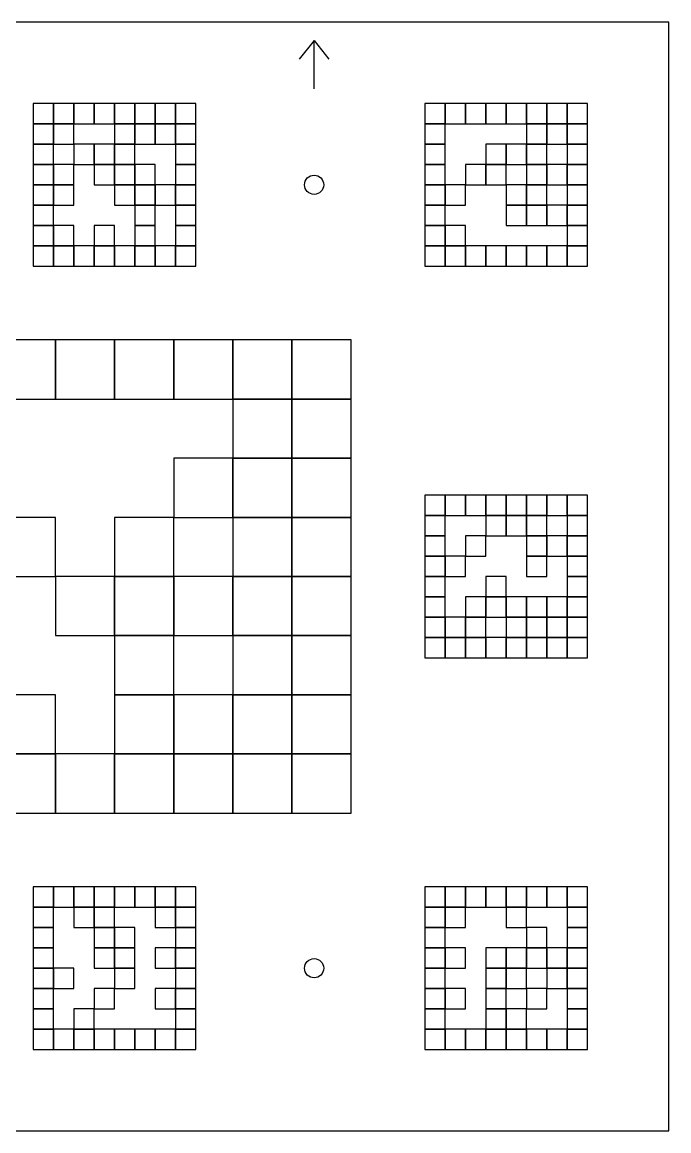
# Model space of a CAD drawing. Extents: x 0 to 1260, y 0 to 1580.
# Drawn here: x 765 to 940, y 0 to 300 of the extents above; entities that cross this region are included whole.
import ezdxf

# ---------------------------------------------------------------- set-up
doc = ezdxf.new("R2010")
doc.units = 0
for name, color, linetype in [('BLACK_POCKET', 7, 'CONTINUOUS'), ('CUT', 7, 'CONTINUOUS'), ('MOUNT_HOLE', 6, 'CONTINUOUS'), ('ORIENTATION', 7, 'CONTINUOUS')]:
    doc.layers.add(name, color=color, linetype=linetype)

msp = doc.modelspace()

# ---------------------------------------------------------------- linework, layer by layer
at = {"layer": 'BLACK_POCKET'}
for p, q in [((773.5, 278), (768, 278)), ((768, 278), (768, 272.5)), ((773.5, 272.5), (773.5, 278)), ((779, 278), (773.5, 278)), ((773.5, 278), (773.5, 272.5)), ((779, 272.5), (779, 278)), ((784.5, 278), (779, 278)), ((779, 278), (779, 272.5)), ((784.5, 272.5), (784.5, 278)), ((790, 278), (784.5, 278)), ((784.5, 278), (784.5, 272.5)), ((790, 272.5), (790, 278)), ((795.5, 278), (790, 278)), ((790, 278), (790, 272.5)), ((795.5, 272.5), (795.5, 278)), ((801, 278), (795.5, 278)), ((795.5, 278), (795.5, 272.5)), ((801, 272.5), (801, 278)), ((806.5, 278), (801, 278)), ((801, 278), (801, 272.5)), ((806.5, 272.5), (806.5, 278)), ((812, 278), (806.5, 278)), ((806.5, 278), (806.5, 272.5)), ((812, 272.5), (812, 278)), ((879.5, 278), (874, 278)), ((874, 278), (874, 272.5)), ((879.5, 272.5), (879.5, 278)), ((885, 278), (879.5, 278)), ((879.5, 278), (879.5, 272.5)), ((885, 272.5), (885, 278)), ((890.5, 278), (885, 278)), ((885, 278), (885, 272.5)), ((890.5, 272.5), (890.5, 278)), ((896, 278), (890.5, 278)), ((890.5, 278), (890.5, 272.5)), ((896, 272.5), (896, 278)), ((901.5, 278), (896, 278)), ((896, 278), (896, 272.5)), ((901.5, 272.5), (901.5, 278)), ((907, 278), (901.5, 278)), ((901.5, 278), (901.5, 272.5)), ((907, 272.5), (907, 278)), ((912.5, 278), (907, 278)), ((907, 278), (907, 272.5)), ((912.5, 272.5), (912.5, 278)), ((918, 278), (912.5, 278)), ((912.5, 278), (912.5, 272.5)), ((918, 272.5), (918, 278)), ((768, 272.5), (773.5, 272.5)), ((773.5, 272.5), (768, 272.5)), ((768, 272.5), (768, 267)), ((773.5, 272.5), (779, 272.5)), ((773.5, 267), (773.5, 272.5)), ((779, 272.5), (773.5, 272.5)), ((773.5, 272.5), (773.5, 267)), ((779, 272.5), (784.5, 272.5)), ((779, 267), (779, 272.5)), ((784.5, 272.5), (790, 272.5)), ((790, 272.5), (795.5, 272.5)), ((795.5, 272.5), (790, 272.5)), ((790, 272.5), (790, 267)), ((795.5, 272.5), (801, 272.5)), ((795.5, 267), (795.5, 272.5)), ((801, 272.5), (795.5, 272.5)), ((795.5, 272.5), (795.5, 267)), ((801, 272.5), (806.5, 272.5)), ((801, 267), (801, 272.5)), ((806.5, 272.5), (801, 272.5)), ((801, 272.5), (801, 267)), ((806.5, 272.5), (812, 272.5)), ((806.5, 267), (806.5, 272.5)), ((812, 272.5), (806.5, 272.5)), ((806.5, 272.5), (806.5, 267)), ((812, 267), (812, 272.5)), ((874, 272.5), (879.5, 272.5)), ((879.5, 272.5), (874, 272.5)), ((874, 272.5), (874, 267)), ((879.5, 272.5), (885, 272.5)), ((879.5, 267), (879.5, 272.5)), ((885, 272.5), (890.5, 272.5)), ((890.5, 272.5), (896, 272.5)), ((896, 272.5), (901.5, 272.5)), ((901.5, 272.5), (907, 272.5)), ((907, 272.5), (901.5, 272.5)), ((901.5, 272.5), (901.5, 267)), ((907, 272.5), (912.5, 272.5)), ((907, 267), (907, 272.5)), ((912.5, 272.5), (907, 272.5)), ((907, 272.5), (907, 267)), ((912.5, 272.5), (918, 272.5)), ((912.5, 267), (912.5, 272.5)), ((918, 272.5), (912.5, 272.5)), ((912.5, 272.5), (912.5, 267)), ((918, 267), (918, 272.5)), ((768, 267), (773.5, 267)), ((773.5, 267), (768, 267)), ((768, 267), (768, 261.5)), ((773.5, 267), (779, 267)), ((773.5, 261.5), (773.5, 267)), ((784.5, 267), (779, 267)), ((779, 267), (779, 261.5)), ((784.5, 261.5), (784.5, 267)), ((790, 267), (784.5, 267)), ((784.5, 267), (784.5, 261.5)), ((790, 267), (795.5, 267)), ((790, 261.5), (790, 267)), ((795.5, 267), (790, 267)), ((790, 267), (790, 261.5)), ((795.5, 267), (801, 267)), ((795.5, 261.5), (795.5, 267)), ((801, 267), (806.5, 267)), ((806.5, 267), (812, 267)), ((812, 267), (806.5, 267)), ((806.5, 267), (806.5, 261.5)), ((812, 261.5), (812, 267)), ((874, 267), (879.5, 267)), ((879.5, 267), (874, 267)), ((874, 267), (874, 261.5)), ((879.5, 261.5), (879.5, 267)), ((896, 267), (890.5, 267)), ((890.5, 267), (890.5, 261.5)), ((896, 261.5), (896, 267)), ((901.5, 267), (896, 267)), ((896, 267), (896, 261.5)), ((901.5, 267), (907, 267)), ((901.5, 261.5), (901.5, 267)), ((907, 267), (901.5, 267)), ((901.5, 267), (901.5, 261.5)), ((907, 267), (912.5, 267)), ((907, 261.5), (907, 267)), ((912.5, 267), (918, 267)), ((918, 267), (912.5, 267)), ((912.5, 267), (912.5, 261.5)), ((918, 261.5), (918, 267)), ((768, 261.5), (773.5, 261.5)), ((773.5, 261.5), (768, 261.5)), ((768, 261.5), (768, 256)), ((773.5, 256), (773.5, 261.5)), ((779, 261.5), (773.5, 261.5)), ((773.5, 261.5), (773.5, 256)), ((779, 261.5), (784.5, 261.5)), ((779, 256), (779, 261.5)), ((784.5, 261.5), (790, 261.5)), ((790, 261.5), (784.5, 261.5)), ((784.5, 261.5), (784.5, 256)), ((790, 261.5), (795.5, 261.5)), ((790, 256), (790, 261.5)), ((795.5, 261.5), (790, 261.5)), ((790, 261.5), (790, 256)), ((795.5, 256), (795.5, 261.5)), ((801, 261.5), (795.5, 261.5)), ((795.5, 261.5), (795.5, 256)), ((801, 256), (801, 261.5)), ((806.5, 261.5), (812, 261.5)), ((812, 261.5), (806.5, 261.5)), ((806.5, 261.5), (806.5, 256)), ((812, 256), (812, 261.5)), ((874, 261.5), (879.5, 261.5)), ((879.5, 261.5), (874, 261.5)), ((874, 261.5), (874, 256)), ((879.5, 256), (879.5, 261.5)), ((890.5, 261.5), (885, 261.5)), ((885, 261.5), (885, 256)), ((890.5, 261.5), (896, 261.5)), ((890.5, 256), (890.5, 261.5)), ((896, 261.5), (890.5, 261.5)), ((890.5, 261.5), (890.5, 256)), ((896, 261.5), (901.5, 261.5)), ((896, 256), (896, 261.5)), ((901.5, 261.5), (907, 261.5)), ((907, 261.5), (901.5, 261.5)), ((901.5, 261.5), (901.5, 256)), ((907, 256), (907, 261.5)), ((912.5, 261.5), (907, 261.5)), ((907, 261.5), (907, 256)), ((912.5, 261.5), (918, 261.5)), ((912.5, 256), (912.5, 261.5)), ((918, 261.5), (912.5, 261.5)), ((912.5, 261.5), (912.5, 256)), ((918, 256), (918, 261.5)), ((768, 256), (773.5, 256)), ((773.5, 256), (768, 256)), ((768, 256), (768, 250.5)), ((773.5, 256), (779, 256)), ((773.5, 250.5), (773.5, 256)), ((779, 256), (773.5, 256)), ((773.5, 256), (773.5, 250.5)), ((779, 250.5), (779, 256)), ((784.5, 256), (790, 256)), ((790, 256), (795.5, 256)), ((795.5, 256), (790, 256)), ((790, 256), (790, 250.5)), ((795.5, 256), (801, 256)), ((795.5, 250.5), (795.5, 256)), ((801, 256), (795.5, 256)), ((795.5, 256), (795.5, 250.5)), ((801, 250.5), (801, 256)), ((806.5, 256), (801, 256)), ((801, 256), (801, 250.5)), ((806.5, 256), (812, 256)), ((806.5, 250.5), (806.5, 256)), ((812, 256), (806.5, 256)), ((806.5, 256), (806.5, 250.5)), ((812, 250.5), (812, 256)), ((874, 256), (879.5, 256)), ((879.5, 256), (874, 256)), ((874, 256), (874, 250.5)), ((879.5, 250.5), (879.5, 256)), ((885, 256), (879.5, 256)), ((879.5, 256), (879.5, 250.5)), ((885, 256), (890.5, 256)), ((885, 250.5), (885, 256)), ((890.5, 256), (896, 256)), ((901.5, 256), (896, 256)), ((896, 256), (896, 250.5)), ((901.5, 256), (907, 256)), ((901.5, 250.5), (901.5, 256)), ((907, 256), (901.5, 256)), ((901.5, 256), (901.5, 250.5)), ((907, 256), (912.5, 256)), ((907, 250.5), (907, 256)), ((912.5, 256), (918, 256)), ((918, 256), (912.5, 256)), ((912.5, 256), (912.5, 250.5)), ((918, 250.5), (918, 256)), ((768, 250.5), (773.5, 250.5)), ((773.5, 250.5), (768, 250.5)), ((768, 250.5), (768, 245)), ((773.5, 250.5), (779, 250.5)), ((773.5, 245), (773.5, 250.5)), ((790, 250.5), (795.5, 250.5)), ((795.5, 250.5), (801, 250.5)), ((801, 250.5), (795.5, 250.5)), ((795.5, 250.5), (795.5, 245)), ((801, 250.5), (806.5, 250.5)), ((801, 245), (801, 250.5)), ((806.5, 250.5), (812, 250.5)), ((812, 250.5), (806.5, 250.5)), ((806.5, 250.5), (806.5, 245)), ((812, 245), (812, 250.5)), ((874, 250.5), (879.5, 250.5)), ((879.5, 250.5), (874, 250.5)), ((874, 250.5), (874, 245)), ((879.5, 250.5), (885, 250.5)), ((879.5, 245), (879.5, 250.5)), ((896, 250.5), (901.5, 250.5)), ((901.5, 250.5), (896, 250.5)), ((896, 250.5), (896, 245)), ((901.5, 250.5), (907, 250.5)), ((901.5, 245), (901.5, 250.5)), ((907, 250.5), (901.5, 250.5)), ((901.5, 250.5), (901.5, 245)), ((907, 245), (907, 250.5)), ((912.5, 250.5), (907, 250.5)), ((907, 250.5), (907, 245)), ((912.5, 250.5), (918, 250.5)), ((912.5, 245), (912.5, 250.5)), ((918, 250.5), (912.5, 250.5)), ((912.5, 250.5), (912.5, 245)), ((918, 245), (918, 250.5)), ((768, 245), (773.5, 245)), ((773.5, 245), (768, 245)), ((768, 245), (768, 239.5)), ((773.5, 239.5), (773.5, 245)), ((779, 245), (773.5, 245)), ((773.5, 245), (773.5, 239.5)), ((779, 239.5), (779, 245)), ((790, 245), (784.5, 245)), ((784.5, 245), (784.5, 239.5)), ((790, 239.5), (790, 245)), ((795.5, 245), (801, 245)), ((801, 245), (795.5, 245)), ((795.5, 245), (795.5, 239.5)), ((801, 239.5), (801, 245)), ((806.5, 245), (812, 245)), ((812, 245), (806.5, 245)), ((806.5, 245), (806.5, 239.5)), ((812, 239.5), (812, 245)), ((874, 245), (879.5, 245)), ((879.5, 245), (874, 245)), ((874, 245), (874, 239.5)), ((879.5, 239.5), (879.5, 245)), ((885, 245), (879.5, 245)), ((879.5, 245), (879.5, 239.5)), ((885, 239.5), (885, 245)), ((896, 245), (901.5, 245)), ((901.5, 245), (907, 245)), ((907, 245), (912.5, 245)), ((912.5, 245), (918, 245)), ((918, 245), (912.5, 245)), ((912.5, 245), (912.5, 239.5)), ((918, 239.5), (918, 245)), ((768, 239.5), (773.5, 239.5)), ((773.5, 239.5), (768, 239.5)), ((768, 239.5), (768, 234)), ((773.5, 239.5), (779, 239.5)), ((773.5, 234), (773.5, 239.5)), ((779, 239.5), (773.5, 239.5)), ((773.5, 239.5), (773.5, 234)), ((779, 234), (779, 239.5)), ((784.5, 239.5), (779, 239.5)), ((779, 239.5), (779, 234)), ((784.5, 239.5), (790, 239.5)), ((784.5, 234), (784.5, 239.5)), ((790, 239.5), (784.5, 239.5)), ((784.5, 239.5), (784.5, 234)), ((790, 234), (790, 239.5)), ((795.5, 239.5), (790, 239.5)), ((790, 239.5), (790, 234)), ((795.5, 239.5), (801, 239.5)), ((795.5, 234), (795.5, 239.5)), ((801, 239.5), (795.5, 239.5)), ((795.5, 239.5), (795.5, 234)), ((801, 234), (801, 239.5)), ((806.5, 239.5), (801, 239.5)), ((801, 239.5), (801, 234)), ((806.5, 239.5), (812, 239.5)), ((806.5, 234), (806.5, 239.5)), ((812, 239.5), (806.5, 239.5)), ((806.5, 239.5), (806.5, 234)), ((812, 234), (812, 239.5)), ((874, 239.5), (879.5, 239.5)), ((879.5, 239.5), (874, 239.5)), ((874, 239.5), (874, 234)), ((879.5, 239.5), (885, 239.5)), ((879.5, 234), (879.5, 239.5)), ((885, 239.5), (879.5, 239.5)), ((879.5, 239.5), (879.5, 234)), ((885, 234), (885, 239.5)), ((890.5, 239.5), (885, 239.5)), ((885, 239.5), (885, 234)), ((890.5, 234), (890.5, 239.5)), ((896, 239.5), (890.5, 239.5)), ((890.5, 239.5), (890.5, 234)), ((896, 234), (896, 239.5)), ((901.5, 239.5), (896, 239.5)), ((896, 239.5), (896, 234)), ((901.5, 234), (901.5, 239.5)), ((907, 239.5), (901.5, 239.5)), ((901.5, 239.5), (901.5, 234)), ((907, 234), (907, 239.5)), ((912.5, 239.5), (907, 239.5)), ((907, 239.5), (907, 234)), ((912.5, 239.5), (918, 239.5)), ((912.5, 234), (912.5, 239.5)), ((918, 239.5), (912.5, 239.5)), ((912.5, 239.5), (912.5, 234)), ((918, 234), (918, 239.5)), ((768, 234), (773.5, 234)), ((773.5, 234), (779, 234)), ((779, 234), (784.5, 234)), ((784.5, 234), (790, 234)), ((790, 234), (795.5, 234)), ((795.5, 234), (801, 234)), ((801, 234), (806.5, 234)), ((806.5, 234), (812, 234)), ((874, 234), (879.5, 234)), ((879.5, 234), (885, 234)), ((885, 234), (890.5, 234)), ((890.5, 234), (896, 234)), ((896, 234), (901.5, 234)), ((901.5, 234), (907, 234)), ((907, 234), (912.5, 234)), ((912.5, 234), (918, 234)), ((774, 214), (758, 214)), ((774, 198), (774, 214)), ((790, 214), (774, 214)), ((774, 214), (774, 198)), ((790, 198), (790, 214)), ((806, 214), (790, 214)), ((790, 214), (790, 198)), ((806, 198), (806, 214)), ((822, 214), (806, 214)), ((806, 214), (806, 198)), ((822, 198), (822, 214)), ((838, 214), (822, 214)), ((822, 214), (822, 198)), ((838, 198), (838, 214)), ((854, 214), (838, 214)), ((838, 214), (838, 198)), ((854, 198), (854, 214)), ((758, 198), (774, 198)), ((774, 198), (790, 198)), ((790, 198), (806, 198)), ((806, 198), (822, 198)), ((822, 198), (838, 198)), ((838, 198), (822, 198)), ((822, 198), (822, 182)), ((838, 198), (854, 198)), ((838, 182), (838, 198)), ((854, 198), (838, 198)), ((838, 198), (838, 182)), ((854, 182), (854, 198)), ((822, 182), (806, 182)), ((806, 182), (806, 166)), ((822, 182), (838, 182)), ((822, 166), (822, 182)), ((838, 182), (822, 182)), ((822, 182), (822, 166)), ((838, 182), (854, 182)), ((838, 166), (838, 182)), ((854, 182), (838, 182)), ((838, 182), (838, 166)), ((854, 166), (854, 182)), ((879.5, 172), (874, 172)), ((874, 172), (874, 166.5)), ((879.5, 166.5), (879.5, 172)), ((885, 172), (879.5, 172)), ((879.5, 172), (879.5, 166.5)), ((885, 166.5), (885, 172)), ((890.5, 172), (885, 172)), ((885, 172), (885, 166.5)), ((890.5, 166.5), (890.5, 172)), ((896, 172), (890.5, 172)), ((890.5, 172), (890.5, 166.5)), ((896, 166.5), (896, 172)), ((901.5, 172), (896, 172)), ((896, 172), (896, 166.5)), ((901.5, 166.5), (901.5, 172)), ((907, 172), (901.5, 172)), ((901.5, 172), (901.5, 166.5)), ((907, 166.5), (907, 172)), ((912.5, 172), (907, 172)), ((907, 172), (907, 166.5)), ((912.5, 166.5), (912.5, 172)), ((918, 172), (912.5, 172)), ((912.5, 172), (912.5, 166.5)), ((918, 166.5), (918, 172)), ((774, 166), (758, 166)), ((774, 150), (774, 166)), ((806, 166), (790, 166)), ((790, 166), (790, 150)), ((806, 166), (822, 166)), ((806, 150), (806, 166)), ((822, 166), (838, 166)), ((838, 166), (822, 166)), ((822, 166), (822, 150)), ((838, 166), (854, 166)), ((838, 150), (838, 166)), ((854, 166), (838, 166)), ((838, 166), (838, 150)), ((854, 150), (854, 166)), ((874, 166.5), (879.5, 166.5)), ((879.5, 166.5), (874, 166.5)), ((874, 166.5), (874, 161)), ((879.5, 166.5), (885, 166.5)), ((879.5, 161), (879.5, 166.5)), ((885, 166.5), (890.5, 166.5)), ((890.5, 166.5), (896, 166.5)), ((896, 166.5), (890.5, 166.5)), ((890.5, 166.5), (890.5, 161)), ((896, 166.5), (901.5, 166.5)), ((896, 161), (896, 166.5)), ((901.5, 166.5), (896, 166.5)), ((896, 166.5), (896, 161)), ((901.5, 166.5), (907, 166.5)), ((901.5, 161), (901.5, 166.5)), ((907, 166.5), (901.5, 166.5)), ((901.5, 166.5), (901.5, 161)), ((907, 166.5), (912.5, 166.5)), ((907, 161), (907, 166.5)), ((912.5, 166.5), (918, 166.5)), ((918, 166.5), (912.5, 166.5)), ((912.5, 166.5), (912.5, 161)), ((918, 161), (918, 166.5)), ((874, 161), (879.5, 161)), ((879.5, 161), (874, 161)), ((874, 161), (874, 155.5)), ((879.5, 155.5), (879.5, 161)), ((890.5, 161), (885, 161)), ((885, 161), (885, 155.5)), ((890.5, 161), (896, 161)), ((890.5, 155.5), (890.5, 161)), ((896, 161), (901.5, 161)), ((901.5, 161), (907, 161)), ((907, 161), (901.5, 161)), ((901.5, 161), (901.5, 155.5)), ((907, 155.5), (907, 161)), ((912.5, 161), (907, 161)), ((907, 161), (907, 155.5)), ((912.5, 161), (918, 161)), ((912.5, 155.5), (912.5, 161)), ((918, 161), (912.5, 161)), ((912.5, 161), (912.5, 155.5)), ((918, 155.5), (918, 161)), ((874, 155.5), (879.5, 155.5)), ((879.5, 155.5), (874, 155.5)), ((874, 155.5), (874, 150)), ((879.5, 150), (879.5, 155.5)), ((885, 155.5), (879.5, 155.5)), ((879.5, 155.5), (879.5, 150)), ((885, 155.5), (890.5, 155.5)), ((885, 150), (885, 155.5)), ((901.5, 155.5), (907, 155.5)), ((907, 155.5), (901.5, 155.5)), ((901.5, 155.5), (901.5, 150)), ((907, 155.5), (912.5, 155.5)), ((907, 150), (907, 155.5)), ((912.5, 155.5), (918, 155.5)), ((918, 155.5), (912.5, 155.5)), ((912.5, 155.5), (912.5, 150)), ((918, 150), (918, 155.5)), ((758, 150), (774, 150)), ((790, 150), (774, 150)), ((774, 150), (774, 134)), ((790, 150), (806, 150)), ((790, 134), (790, 150)), ((806, 150), (790, 150)), ((790, 150), (790, 134)), ((806, 134), (806, 150)), ((822, 150), (806, 150)), ((806, 150), (806, 134)), ((822, 150), (838, 150)), ((822, 134), (822, 150)), ((838, 150), (822, 150)), ((822, 150), (822, 134)), ((838, 150), (854, 150)), ((838, 134), (838, 150)), ((854, 150), (838, 150)), ((838, 150), (838, 134)), ((854, 134), (854, 150)), ((874, 150), (879.5, 150)), ((879.5, 150), (874, 150)), ((874, 150), (874, 144.5)), ((879.5, 150), (885, 150)), ((879.5, 144.5), (879.5, 150)), ((896, 150), (890.5, 150)), ((890.5, 150), (890.5, 144.5)), ((896, 144.5), (896, 150)), ((901.5, 150), (907, 150)), ((912.5, 150), (918, 150)), ((918, 150), (912.5, 150)), ((912.5, 150), (912.5, 144.5)), ((918, 144.5), (918, 150)), ((874, 144.5), (879.5, 144.5)), ((879.5, 144.5), (874, 144.5)), ((874, 144.5), (874, 139)), ((879.5, 139), (879.5, 144.5)), ((890.5, 144.5), (885, 144.5)), ((885, 144.5), (885, 139)), ((890.5, 144.5), (896, 144.5)), ((890.5, 139), (890.5, 144.5)), ((896, 144.5), (890.5, 144.5)), ((890.5, 144.5), (890.5, 139)), ((896, 139), (896, 144.5)), ((901.5, 144.5), (896, 144.5)), ((896, 144.5), (896, 139)), ((901.5, 139), (901.5, 144.5)), ((907, 144.5), (901.5, 144.5)), ((901.5, 144.5), (901.5, 139)), ((907, 139), (907, 144.5)), ((912.5, 144.5), (907, 144.5)), ((907, 144.5), (907, 139)), ((912.5, 144.5), (918, 144.5)), ((912.5, 139), (912.5, 144.5)), ((918, 144.5), (912.5, 144.5)), ((912.5, 144.5), (912.5, 139)), ((918, 139), (918, 144.5)), ((874, 139), (879.5, 139)), ((879.5, 139), (874, 139)), ((874, 139), (874, 133.5)), ((879.5, 133.5), (879.5, 139)), ((885, 139), (879.5, 139)), ((879.5, 139), (879.5, 133.5)), ((885, 139), (890.5, 139)), ((885, 133.5), (885, 139)), ((890.5, 139), (885, 139)), ((885, 139), (885, 133.5)), ((890.5, 139), (896, 139)), ((890.5, 133.5), (890.5, 139)), ((896, 139), (901.5, 139)), ((901.5, 139), (896, 139)), ((896, 139), (896, 133.5)), ((901.5, 139), (907, 139)), ((901.5, 133.5), (901.5, 139)), ((907, 139), (901.5, 139)), ((901.5, 139), (901.5, 133.5)), ((907, 139), (912.5, 139)), ((907, 133.5), (907, 139)), ((912.5, 139), (907, 139)), ((907, 139), (907, 133.5)), ((912.5, 139), (918, 139)), ((912.5, 133.5), (912.5, 139)), ((918, 139), (912.5, 139)), ((912.5, 139), (912.5, 133.5)), ((918, 133.5), (918, 139)), ((774, 134), (790, 134)), ((790, 134), (806, 134)), ((806, 134), (790, 134)), ((790, 134), (790, 118)), ((806, 134), (822, 134)), ((806, 118), (806, 134)), ((822, 134), (838, 134)), ((838, 134), (822, 134)), ((822, 134), (822, 118)), ((838, 134), (854, 134)), ((838, 118), (838, 134)), ((854, 134), (838, 134)), ((838, 134), (838, 118)), ((854, 118), (854, 134)), ((874, 133.5), (879.5, 133.5)), ((879.5, 133.5), (874, 133.5)), ((874, 133.5), (874, 128)), ((879.5, 133.5), (885, 133.5)), ((879.5, 128), (879.5, 133.5)), ((885, 133.5), (879.5, 133.5)), ((879.5, 133.5), (879.5, 128)), ((885, 133.5), (890.5, 133.5)), ((885, 128), (885, 133.5)), ((890.5, 133.5), (885, 133.5)), ((885, 133.5), (885, 128)), ((890.5, 128), (890.5, 133.5)), ((896, 133.5), (890.5, 133.5)), ((890.5, 133.5), (890.5, 128)), ((896, 133.5), (901.5, 133.5)), ((896, 128), (896, 133.5)), ((901.5, 133.5), (896, 133.5)), ((896, 133.5), (896, 128)), ((901.5, 133.5), (907, 133.5)), ((901.5, 128), (901.5, 133.5)), ((907, 133.5), (901.5, 133.5)), ((901.5, 133.5), (901.5, 128)), ((907, 133.5), (912.5, 133.5)), ((907, 128), (907, 133.5)), ((912.5, 133.5), (907, 133.5)), ((907, 133.5), (907, 128)), ((912.5, 133.5), (918, 133.5)), ((912.5, 128), (912.5, 133.5)), ((918, 133.5), (912.5, 133.5)), ((912.5, 133.5), (912.5, 128)), ((918, 128), (918, 133.5)), ((874, 128), (879.5, 128)), ((879.5, 128), (885, 128)), ((885, 128), (890.5, 128)), ((890.5, 128), (896, 128)), ((896, 128), (901.5, 128)), ((901.5, 128), (907, 128)), ((907, 128), (912.5, 128)), ((912.5, 128), (918, 128)), ((774, 118), (758, 118)), ((774, 102), (774, 118)), ((790, 118), (806, 118)), ((806, 118), (790, 118)), ((790, 118), (790, 102)), ((806, 102), (806, 118)), ((822, 118), (806, 118)), ((806, 118), (806, 102)), ((822, 118), (838, 118)), ((822, 102), (822, 118)), ((838, 118), (822, 118)), ((822, 118), (822, 102)), ((838, 118), (854, 118)), ((838, 102), (838, 118)), ((854, 118), (838, 118)), ((838, 118), (838, 102)), ((854, 102), (854, 118)), ((758, 102), (774, 102)), ((774, 102), (758, 102)), ((774, 86), (774, 102)), ((790, 102), (774, 102)), ((774, 102), (774, 86)), ((790, 102), (806, 102)), ((790, 86), (790, 102)), ((806, 102), (790, 102)), ((790, 102), (790, 86)), ((806, 102), (822, 102)), ((806, 86), (806, 102)), ((822, 102), (806, 102)), ((806, 102), (806, 86)), ((822, 102), (838, 102)), ((822, 86), (822, 102)), ((838, 102), (822, 102)), ((822, 102), (822, 86)), ((838, 102), (854, 102)), ((838, 86), (838, 102)), ((854, 102), (838, 102)), ((838, 102), (838, 86)), ((854, 86), (854, 102)), ((758, 86), (774, 86)), ((774, 86), (790, 86)), ((790, 86), (806, 86)), ((806, 86), (822, 86)), ((822, 86), (838, 86)), ((838, 86), (854, 86)), ((773.5, 66), (768, 66)), ((768, 66), (768, 60.5)), ((773.5, 60.5), (773.5, 66)), ((779, 66), (773.5, 66)), ((773.5, 66), (773.5, 60.5)), ((779, 60.5), (779, 66)), ((784.5, 66), (779, 66)), ((779, 66), (779, 60.5)), ((784.5, 60.5), (784.5, 66)), ((790, 66), (784.5, 66)), ((784.5, 66), (784.5, 60.5)), ((790, 60.5), (790, 66)), ((795.5, 66), (790, 66)), ((790, 66), (790, 60.5)), ((795.5, 60.5), (795.5, 66)), ((801, 66), (795.5, 66)), ((795.5, 66), (795.5, 60.5)), ((801, 60.5), (801, 66)), ((806.5, 66), (801, 66)), ((801, 66), (801, 60.5)), ((806.5, 60.5), (806.5, 66)), ((812, 66), (806.5, 66)), ((806.5, 66), (806.5, 60.5)), ((812, 60.5), (812, 66)), ((879.5, 66), (874, 66)), ((874, 66), (874, 60.5)), ((879.5, 60.5), (879.5, 66)), ((885, 66), (879.5, 66)), ((879.5, 66), (879.5, 60.5)), ((885, 60.5), (885, 66)), ((890.5, 66), (885, 66)), ((885, 66), (885, 60.5)), ((890.5, 60.5), (890.5, 66)), ((896, 66), (890.5, 66)), ((890.5, 66), (890.5, 60.5)), ((896, 60.5), (896, 66)), ((901.5, 66), (896, 66)), ((896, 66), (896, 60.5)), ((901.5, 60.5), (901.5, 66)), ((907, 66), (901.5, 66)), ((901.5, 66), (901.5, 60.5)), ((907, 60.5), (907, 66)), ((912.5, 66), (907, 66)), ((907, 66), (907, 60.5)), ((912.5, 60.5), (912.5, 66)), ((918, 66), (912.5, 66)), ((912.5, 66), (912.5, 60.5)), ((918, 60.5), (918, 66)), ((768, 60.5), (773.5, 60.5)), ((773.5, 60.5), (768, 60.5)), ((768, 60.5), (768, 55)), ((773.5, 60.5), (779, 60.5)), ((773.5, 55), (773.5, 60.5)), ((779, 60.5), (784.5, 60.5)), ((784.5, 60.5), (779, 60.5)), ((779, 60.5), (779, 55)), ((784.5, 60.5), (790, 60.5)), ((784.5, 55), (784.5, 60.5)), ((790, 60.5), (784.5, 60.5)), ((784.5, 60.5), (784.5, 55)), ((790, 60.5), (795.5, 60.5)), ((790, 55), (790, 60.5)), ((795.5, 60.5), (801, 60.5)), ((801, 60.5), (806.5, 60.5)), ((806.5, 60.5), (801, 60.5)), ((801, 60.5), (801, 55)), ((806.5, 60.5), (812, 60.5)), ((806.5, 55), (806.5, 60.5)), ((812, 60.5), (806.5, 60.5)), ((806.5, 60.5), (806.5, 55)), ((812, 55), (812, 60.5)), ((874, 60.5), (879.5, 60.5)), ((879.5, 60.5), (874, 60.5)), ((874, 60.5), (874, 55)), ((879.5, 60.5), (885, 60.5)), ((879.5, 55), (879.5, 60.5)), ((885, 60.5), (879.5, 60.5)), ((879.5, 60.5), (879.5, 55)), ((885, 60.5), (890.5, 60.5)), ((885, 55), (885, 60.5)), ((890.5, 60.5), (896, 60.5)), ((896, 60.5), (901.5, 60.5)), ((901.5, 60.5), (896, 60.5)), ((896, 60.5), (896, 55)), ((901.5, 60.5), (907, 60.5)), ((901.5, 55), (901.5, 60.5)), ((907, 60.5), (912.5, 60.5)), ((912.5, 60.5), (918, 60.5)), ((918, 60.5), (912.5, 60.5)), ((912.5, 60.5), (912.5, 55)), ((918, 55), (918, 60.5)), ((768, 55), (773.5, 55)), ((773.5, 55), (768, 55)), ((768, 55), (768, 49.5)), ((773.5, 49.5), (773.5, 55)), ((779, 55), (784.5, 55)), ((784.5, 55), (790, 55)), ((790, 55), (784.5, 55)), ((784.5, 55), (784.5, 49.5)), ((790, 49.5), (790, 55)), ((795.5, 55), (790, 55)), ((790, 55), (790, 49.5)), ((795.5, 49.5), (795.5, 55)), ((801, 55), (806.5, 55)), ((806.5, 55), (812, 55)), ((812, 55), (806.5, 55)), ((806.5, 55), (806.5, 49.5)), ((812, 49.5), (812, 55)), ((874, 55), (879.5, 55)), ((879.5, 55), (874, 55)), ((874, 55), (874, 49.5)), ((879.5, 55), (885, 55)), ((879.5, 49.5), (879.5, 55)), ((896, 55), (901.5, 55)), ((907, 55), (901.5, 55)), ((901.5, 55), (901.5, 49.5)), ((907, 49.5), (907, 55)), ((912.5, 55), (918, 55)), ((918, 55), (912.5, 55)), ((912.5, 55), (912.5, 49.5)), ((918, 49.5), (918, 55)), ((768, 49.5), (773.5, 49.5)), ((773.5, 49.5), (768, 49.5)), ((768, 49.5), (768, 44)), ((773.5, 44), (773.5, 49.5)), ((784.5, 49.5), (790, 49.5)), ((790, 49.5), (784.5, 49.5)), ((784.5, 49.5), (784.5, 44)), ((790, 49.5), (795.5, 49.5)), ((790, 44), (790, 49.5)), ((795.5, 49.5), (790, 49.5)), ((790, 49.5), (790, 44)), ((795.5, 44), (795.5, 49.5)), ((806.5, 49.5), (801, 49.5)), ((801, 49.5), (801, 44)), ((806.5, 49.5), (812, 49.5)), ((806.5, 44), (806.5, 49.5)), ((812, 49.5), (806.5, 49.5)), ((806.5, 49.5), (806.5, 44)), ((812, 44), (812, 49.5)), ((874, 49.5), (879.5, 49.5)), ((879.5, 49.5), (874, 49.5)), ((874, 49.5), (874, 44)), ((879.5, 44), (879.5, 49.5)), ((885, 49.5), (879.5, 49.5)), ((879.5, 49.5), (879.5, 44)), ((885, 44), (885, 49.5)), ((896, 49.5), (890.5, 49.5)), ((890.5, 49.5), (890.5, 44)), ((896, 44), (896, 49.5)), ((901.5, 49.5), (896, 49.5)), ((896, 49.5), (896, 44)), ((901.5, 49.5), (907, 49.5)), ((901.5, 44), (901.5, 49.5)), ((907, 49.5), (901.5, 49.5)), ((901.5, 49.5), (901.5, 44)), ((907, 44), (907, 49.5)), ((912.5, 49.5), (907, 49.5)), ((907, 49.5), (907, 44)), ((912.5, 49.5), (918, 49.5)), ((912.5, 44), (912.5, 49.5)), ((918, 49.5), (912.5, 49.5)), ((912.5, 49.5), (912.5, 44)), ((918, 44), (918, 49.5)), ((768, 44), (773.5, 44)), ((773.5, 44), (768, 44)), ((768, 44), (768, 38.5)), ((773.5, 38.5), (773.5, 44)), ((779, 44), (773.5, 44)), ((773.5, 44), (773.5, 38.5)), ((779, 38.5), (779, 44)), ((784.5, 44), (790, 44)), ((790, 44), (795.5, 44)), ((795.5, 44), (790, 44)), ((790, 44), (790, 38.5)), ((795.5, 38.5), (795.5, 44)), ((801, 44), (806.5, 44)), ((806.5, 44), (812, 44)), ((812, 44), (806.5, 44)), ((806.5, 44), (806.5, 38.5)), ((812, 38.5), (812, 44)), ((874, 44), (879.5, 44)), ((879.5, 44), (874, 44)), ((874, 44), (874, 38.5)), ((879.5, 44), (885, 44)), ((879.5, 38.5), (879.5, 44)), ((890.5, 44), (896, 44)), ((896, 44), (890.5, 44)), ((890.5, 44), (890.5, 38.5)), ((896, 44), (901.5, 44)), ((896, 38.5), (896, 44)), ((901.5, 44), (896, 44)), ((896, 44), (896, 38.5)), ((901.5, 44), (907, 44)), ((901.5, 38.5), (901.5, 44)), ((907, 44), (912.5, 44)), ((912.5, 44), (907, 44)), ((907, 44), (907, 38.5)), ((912.5, 44), (918, 44)), ((912.5, 38.5), (912.5, 44)), ((918, 44), (912.5, 44)), ((912.5, 44), (912.5, 38.5)), ((918, 38.5), (918, 44)), ((768, 38.5), (773.5, 38.5)), ((773.5, 38.5), (768, 38.5)), ((768, 38.5), (768, 33)), ((773.5, 38.5), (779, 38.5)), ((773.5, 33), (773.5, 38.5)), ((790, 38.5), (784.5, 38.5)), ((784.5, 38.5), (784.5, 33)), ((790, 38.5), (795.5, 38.5)), ((790, 33), (790, 38.5)), ((806.5, 38.5), (801, 38.5)), ((801, 38.5), (801, 33)), ((806.5, 38.5), (812, 38.5)), ((806.5, 33), (806.5, 38.5)), ((812, 38.5), (806.5, 38.5)), ((806.5, 38.5), (806.5, 33)), ((812, 33), (812, 38.5)), ((874, 38.5), (879.5, 38.5)), ((879.5, 38.5), (874, 38.5)), ((874, 38.5), (874, 33)), ((879.5, 33), (879.5, 38.5)), ((885, 38.5), (879.5, 38.5)), ((879.5, 38.5), (879.5, 33)), ((885, 33), (885, 38.5)), ((890.5, 38.5), (896, 38.5)), ((896, 38.5), (890.5, 38.5)), ((890.5, 38.5), (890.5, 33)), ((896, 38.5), (901.5, 38.5)), ((896, 33), (896, 38.5)), ((907, 38.5), (901.5, 38.5)), ((901.5, 38.5), (901.5, 33)), ((907, 38.5), (912.5, 38.5)), ((907, 33), (907, 38.5)), ((912.5, 38.5), (918, 38.5)), ((918, 38.5), (912.5, 38.5)), ((912.5, 38.5), (912.5, 33)), ((918, 33), (918, 38.5)), ((768, 33), (773.5, 33)), ((773.5, 33), (768, 33)), ((768, 33), (768, 27.5)), ((773.5, 27.5), (773.5, 33)), ((784.5, 33), (779, 33)), ((779, 33), (779, 27.5)), ((784.5, 33), (790, 33)), ((784.5, 27.5), (784.5, 33)), ((801, 33), (806.5, 33)), ((806.5, 33), (812, 33)), ((812, 33), (806.5, 33)), ((806.5, 33), (806.5, 27.5)), ((812, 27.5), (812, 33)), ((874, 33), (879.5, 33)), ((879.5, 33), (874, 33)), ((874, 33), (874, 27.5)), ((879.5, 33), (885, 33)), ((879.5, 27.5), (879.5, 33)), ((890.5, 33), (896, 33)), ((896, 33), (890.5, 33)), ((890.5, 33), (890.5, 27.5)), ((896, 27.5), (896, 33)), ((901.5, 33), (896, 33)), ((896, 33), (896, 27.5)), ((901.5, 33), (907, 33)), ((901.5, 27.5), (901.5, 33)), ((912.5, 33), (918, 33)), ((918, 33), (912.5, 33)), ((912.5, 33), (912.5, 27.5)), ((918, 27.5), (918, 33)), ((768, 27.5), (773.5, 27.5)), ((773.5, 27.5), (768, 27.5)), ((768, 27.5), (768, 22)), ((773.5, 22), (773.5, 27.5)), ((779, 27.5), (773.5, 27.5)), ((773.5, 27.5), (773.5, 22)), ((779, 27.5), (784.5, 27.5)), ((779, 22), (779, 27.5)), ((784.5, 27.5), (779, 27.5)), ((779, 27.5), (779, 22)), ((784.5, 22), (784.5, 27.5)), ((790, 27.5), (784.5, 27.5)), ((784.5, 27.5), (784.5, 22)), ((790, 22), (790, 27.5)), ((795.5, 27.5), (790, 27.5)), ((790, 27.5), (790, 22)), ((795.5, 22), (795.5, 27.5)), ((801, 27.5), (795.5, 27.5)), ((795.5, 27.5), (795.5, 22)), ((801, 22), (801, 27.5)), ((806.5, 27.5), (801, 27.5)), ((801, 27.5), (801, 22)), ((806.5, 27.5), (812, 27.5)), ((806.5, 22), (806.5, 27.5)), ((812, 27.5), (806.5, 27.5)), ((806.5, 27.5), (806.5, 22)), ((812, 22), (812, 27.5)), ((874, 27.5), (879.5, 27.5)), ((879.5, 27.5), (874, 27.5)), ((874, 27.5), (874, 22)), ((879.5, 22), (879.5, 27.5)), ((885, 27.5), (879.5, 27.5)), ((879.5, 27.5), (879.5, 22)), ((885, 22), (885, 27.5)), ((890.5, 27.5), (885, 27.5)), ((885, 27.5), (885, 22)), ((890.5, 27.5), (896, 27.5)), ((890.5, 22), (890.5, 27.5)), ((896, 27.5), (890.5, 27.5)), ((890.5, 27.5), (890.5, 22)), ((896, 27.5), (901.5, 27.5)), ((896, 22), (896, 27.5)), ((901.5, 27.5), (896, 27.5)), ((896, 27.5), (896, 22)), ((901.5, 22), (901.5, 27.5)), ((907, 27.5), (901.5, 27.5)), ((901.5, 27.5), (901.5, 22)), ((907, 22), (907, 27.5)), ((912.5, 27.5), (907, 27.5)), ((907, 27.5), (907, 22)), ((912.5, 27.5), (918, 27.5)), ((912.5, 22), (912.5, 27.5)), ((918, 27.5), (912.5, 27.5)), ((912.5, 27.5), (912.5, 22)), ((918, 22), (918, 27.5)), ((768, 22), (773.5, 22)), ((773.5, 22), (779, 22)), ((779, 22), (784.5, 22)), ((784.5, 22), (790, 22)), ((790, 22), (795.5, 22)), ((795.5, 22), (801, 22)), ((801, 22), (806.5, 22)), ((806.5, 22), (812, 22)), ((874, 22), (879.5, 22)), ((879.5, 22), (885, 22)), ((885, 22), (890.5, 22)), ((890.5, 22), (896, 22)), ((896, 22), (901.5, 22)), ((901.5, 22), (907, 22)), ((907, 22), (912.5, 22)), ((912.5, 22), (918, 22))]:
    msp.add_line(p, q, dxfattribs=at)
at = {"layer": 'CUT'}
for p, q in [((940, 300), (640, 300)), ((940, 0), (940, 300)), ((640, 0), (940, 0))]:
    msp.add_line(p, q, dxfattribs=at)
at = {"layer": 'MOUNT_HOLE'}
for centre in [(844, 256), (844, 44)]:
    msp.add_circle(centre, 2.6, dxfattribs=at)
at = {"layer": 'ORIENTATION'}
for p, q in [((844, 295), (840, 290)), ((844, 282), (844, 295)), ((844, 295), (848, 290))]:
    msp.add_line(p, q, dxfattribs=at)

doc.saveas('drawing.dxf')
